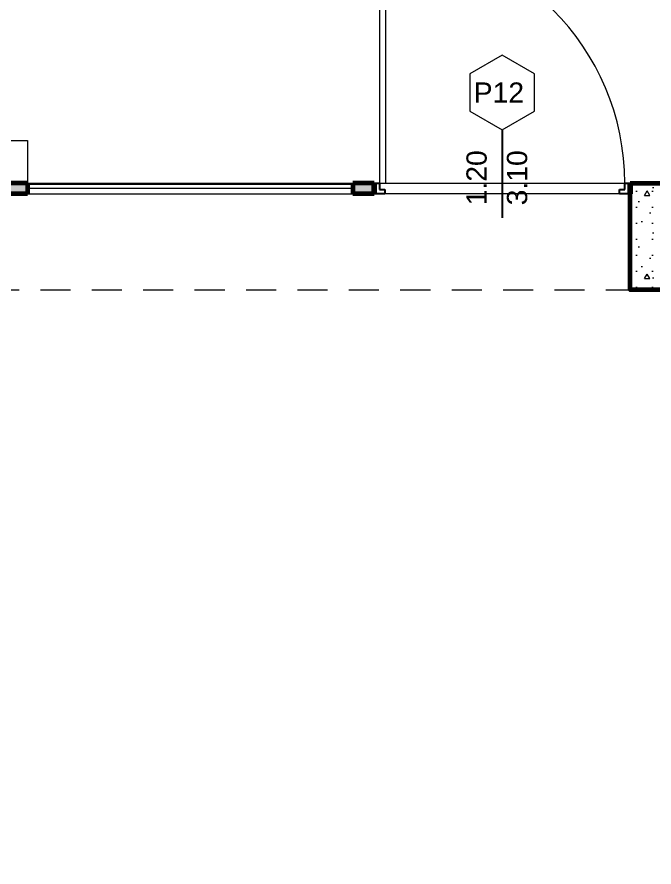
# Model space of a CAD drawing. Header units: inches. Extents: x -19 to 5698, y -728 to 92.
# Drawn here: x 133.095 to 136.082, y 14.191 to 18.18 of the extents above; entities that cross this region are included whole.
import ezdxf

# ---------------------------------------------------------------- set-up
doc = ezdxf.new("R2010")
doc.units = ezdxf.units.IN
doc.header["$MEASUREMENT"] = 0
doc.set_wipeout_variables(frame=1)
for name, pattern in [('HIDDEN', [0.375, 0.25, -0.125]), ('Hidden Line', [0.195611, 0.141111, -0.0545]), ('Wipeout_Contour', [1, 0, -1])]:
    doc.linetypes.add(name, pattern=pattern)
doc.layers.add('00 conduct tomacorr', color=120, linetype='HIDDEN', lineweight=30)
for name, color, linetype in [('02 _ ARQ _ ALB _ Muros Interiores', 7, 'Continuous'), ('02 _ ARQ _ ZON _ Espacio.3D', 7, 'Continuous'), ('08 _ STR _ EXT _ 06 Columnas', 7, 'Continuous'), ('08 _ STR _ EXT _ 09 Vigas', 251, 'Continuous'), ('Acabado - Muros', 7, 'Continuous'), ('Interior - Mobiliario', 7, 'Continuous')]:
    doc.layers.add(name, color=color, linetype=linetype)
doc.styles.add('Estilo_Generado_4', font='swisse.ttf')

msp = doc.modelspace()

# ---------------------------------------------------------------- hatches: boundary and pattern name
at = {"layer": '08 _ STR _ EXT _ 06 Columnas', "linetype": 'Continuous', "lineweight": 9}
h = msp.add_hatch(dxfattribs=at)
h.set_pattern_fill('HORMIGÓN_EN_MASA_0002', style=0, pattern_type=2)
h.set_pattern_definition([(0, (92.5, 6e-09), (0, 0.3897114), [0.024375, -0.200625]), (0, (92.6125, 0.19486), (0, 0.3897114), [0.024375, -0.200625]), (60, (92.5, 6e-09), (-0.3375, 0.1948557), [0.024375, -0.200625]), (60, (92.725, 6e-09), (-0.3375, 0.1948557), [0.024375, -0.200625]), (120, (92.5244, 6e-09), (0.3375, 0.1948557), [0.024375, -0.200625]), (120, (92.7494, 6e-09), (0.3375, 0.1948557), [0.024375, -0.200625]), (0, (92.500015, 0.0375), (0, 0.075), [0, -0.075, 0, -0.1125]), (45, (92.537515, 0.0375), (-0.05303301, 0.05303301), [0, -0.05625, 0, -0.09375])])
h.paths.add_polyline_path([(135.97, 17.4), (135.97, 16.9), (136.57, 16.9), (136.57, 16.1), (137.07, 16.1), (137.07, 17.4)])

# ---------------------------------------------------------------- linework, layer by layer
at = {"layer": '02 _ ARQ _ ALB _ Muros Interiores', "color": 165, "linetype": 'Continuous', "lineweight": 15}
for p, q in [((134.795, 18.55), (134.795, 17.4)), ((134.825, 17.4), (134.825, 18.55)), ((134.795, 17.4), (134.825, 17.4))]:
    msp.add_line(p, q, dxfattribs=at)
at = {"layer": '02 _ ARQ _ ALB _ Muros Interiores', "color": 152, "linetype": 'Continuous', "lineweight": 25}
msp.add_line((135.37, 17.65), (135.37, 17.2375), dxfattribs=at)
at = {"layer": '02 _ ARQ _ ALB _ Muros Interiores', "color": 7, "linetype": 'Continuous', "lineweight": 80}
for p, q in [((134.77, 17.35), (134.77, 17.4)), ((134.77, 17.35), (134.77, 17.4)), ((134.77, 17.35), (134.77, 17.4)), ((135.97, 17.35), (135.97, 17.4)), ((135.97, 17.35), (135.97, 17.4)), ((135.97, 17.35), (135.97, 17.4))]:
    msp.add_line(p, q, dxfattribs=at)
at = {"layer": '02 _ ARQ _ ALB _ Muros Interiores', "color": 165, "linetype": 'Continuous', "lineweight": 25}
for p, q in [((134.77, 17.35), (134.77, 17.4)), ((134.77, 17.4), (134.795, 17.4)), ((134.795, 17.4), (134.795, 17.37)), ((135.945, 17.37), (135.945, 17.4)), ((135.945, 17.4), (135.97, 17.4)), ((135.97, 17.4), (135.97, 17.35)), ((134.82, 17.35), (134.77, 17.35)), ((134.795, 17.37), (134.82, 17.37)), ((134.82, 17.37), (134.82, 17.35)), ((135.92, 17.35), (135.92, 17.37)), ((135.92, 17.37), (135.945, 17.37)), ((135.97, 17.35), (135.92, 17.35))]:
    msp.add_line(p, q, dxfattribs=at)
at = {"layer": '02 _ ARQ _ ALB _ Muros Interiores', "color": 251, "linetype": 'Continuous', "lineweight": 13, "flags": 128}
msp.add_lwpolyline([(135.37, 18), (135.2184, 17.9125), (135.2184, 17.7375), (135.37, 17.65), (135.5215, 17.7375), (135.5215, 17.9125)], close=True, dxfattribs=at)
at = {"layer": '02 _ ARQ _ ALB _ Muros Interiores', "color": 165, "linetype": 'Continuous', "lineweight": 15}
msp.add_arc((134.795, 17.4), 1.15, 0, 90, dxfattribs=at)
at = {"layer": '02 _ ARQ _ ZON _ Espacio.3D', "color": 254, "linetype": 'Continuous', "lineweight": 0, "flags": 128}
for points in [[(112.57, 29.7), (112.57, 17.4), (137.07, 17.4)], [(136.57, 16.9), (135.97, 16.9), (135.97, 17.35), (130.07, 17.35), (130.07, 16.9), (130.07, 7.7), (130.27, 7.7), (130.27, 7.2), (129.77, 7.2), (129.77, 3.7271), (130.6199, 3.7271), (130.6224, 4.6516), (130.7699, 4.6516), (130.7699, 4.2489), (135.8699, 4.2489), (135.8699, 4.6516), (136.0199, 4.6516), (136.0199, 3.7271), (136.87, 3.7271)]]:
    msp.add_lwpolyline(points, dxfattribs=at)
at = {"layer": '08 _ STR _ EXT _ 06 Columnas', "color": 7, "linetype": 'Continuous', "lineweight": 60, "flags": 128}
msp.add_lwpolyline([(135.97, 17.4), (137.07, 17.4), (137.07, 16.1), (136.57, 16.1), (136.57, 16.9), (135.97, 16.9)], close=True, dxfattribs=at)
at = {"layer": '08 _ STR _ EXT _ 09 Vigas', "color": 251, "linetype": 'Hidden Line', "lineweight": 13, "true_color": 0x636466}
msp.add_line((130.07, 16.9), (136.57, 16.9), dxfattribs=at)
at = {"layer": 'Acabado - Muros', "color": 7, "linetype": 'Continuous', "lineweight": 60}
msp.add_line((134.77, 17.4), (134.77, 17.35), dxfattribs=at)
at = {"layer": 'Interior - Mobiliario', "color": 175, "linetype": 'Continuous', "lineweight": 13, "flags": 128}
msp.add_lwpolyline([(131.4455, 17.6001), (133.1445, 17.6001), (133.1445, 17.4001), (131.4455, 17.4001)], close=True, dxfattribs=at)

# ---------------------------------------------------------------- texts
at = {"layer": '02 _ ARQ _ ALB _ Muros Interiores', "color": 5, "lineweight": 25, "insert": (135.2367, 17.7775), "char_height": 0.095, "attachment_point": 7, "style": 'Estilo_Generado_4'}
msp.add_mtext('\\A1;{\\pql;\\pt0;\\fSwis721 Ex BT|b0|i0|c0|p34;P12\\fSwis721 Ex BT|b0|i0|c0|p34;\\fSwis721 Ex BT|b0|i0|c0|p34;\\fSwis721 Ex BT|b0|i0|c0|p34;}', dxfattribs=at)
at = {"layer": '02 _ ARQ _ ALB _ Muros Interiores', "color": 5, "lineweight": 25, "char_height": 0.095, "attachment_point": 7, "rotation": 90, "style": 'Estilo_Generado_4'}
for s, insert in [('\\A1;{\\pql;\\pt0;\\fSwis721 Ex BT|b0|i0|c0|p34;1.20\\fSwis721 Ex BT|b0|i0|c0|p34;\\A1{\\H.66x;\\S^  ;}\\fSwis721 Ex BT|b0|i0|c0|p34;\\fSwis721 Ex BT|b0|i0|c0|p34;}', (135.325, 17.296)), ('\\A1;{\\pql;\\pt0;\\fSwis721 Ex BT|b0|i0|c0|p34;3.10\\fSwis721 Ex BT|b0|i0|c0|p34;\\A1{\\H.66x;\\S^  ;}\\fSwis721 Ex BT|b0|i0|c0|p34;\\fSwis721 Ex BT|b0|i0|c0|p34;}', (135.515, 17.296))]:
    msp.add_mtext(s, dxfattribs=dict(at, insert=insert))

# ---------------------------------------------------------------- next in the draw order: wipeouts: each hides what was drawn before it
at = {"color": 254, "linetype": 'Wipeout_Contour', "lineweight": 0, "ltscale": 3382.579584}
msp.add_wipeout([(134.67, 17.4), (133.1445, 17.4001), (133.1445, 17.3501), (134.67, 17.35)], dxfattribs=at).dxf.layer = 'Acabado - Muros'

# ---------------------------------------------------------------- next in the draw order: linework, layer by layer
at = {"layer": 'Acabado - Muros', "color": 7, "linetype": 'Continuous', "lineweight": 60}
for p, q in [((133.1445, 17.3501), (133.0445, 17.3501)), ((134.77, 17.35), (134.67, 17.35))]:
    msp.add_line(p, q, dxfattribs=at)
at = {"layer": 'Acabado - Muros', "color": 251, "linetype": 'Continuous', "lineweight": 13, "flags": 128}
for points in [[(133.1445, 17.4001), (134.67, 17.4)], [(133.1445, 17.3501), (134.67, 17.35)]]:
    msp.add_lwpolyline(points, dxfattribs=at)

# ---------------------------------------------------------------- next in the draw order: wipeouts: each hides what was drawn before it
at = {"color": 254, "linetype": 'Wipeout_Contour', "lineweight": 0, "ltscale": 3382.580405}
msp.add_wipeout([(134.67, 17.395), (133.1445, 17.3951), (133.1445, 17.3751), (134.67, 17.375)], dxfattribs=at).dxf.layer = 'Acabado - Muros'

# ---------------------------------------------------------------- next in the draw order: hatches: boundary and pattern name
at = {"layer": 'Acabado - Muros', "linetype": 'Continuous', "lineweight": 0}
for points in [[(133.1445, 17.4001), (133.0445, 17.4001), (133.0445, 17.3501), (133.1445, 17.3501)], [(134.67, 17.4), (134.67, 17.35), (134.77, 17.35), (134.77, 17.4)]]:
    msp.add_hatch(color=254, dxfattribs=at).paths.add_polyline_path(points)

# ---------------------------------------------------------------- next in the draw order: linework, layer by layer
at = {"layer": '00 conduct tomacorr'}
for centre, radius, start, end in [((136.981, -1.2136), 20.8581, 89.68101, 116.82492), ((134.5654, -4.1209), 22.6298, 74.87534, 108.0107)]:
    msp.add_arc(centre, radius, start, end, dxfattribs=at)
at = {"layer": '08 _ STR _ EXT _ 09 Vigas', "color": 251, "linetype": 'Hidden Line', "lineweight": 13, "true_color": 0x636466}
msp.add_line((123.07, 17.4), (136.57, 17.4), dxfattribs=at)
at = {"layer": 'Acabado - Muros', "color": 7, "linetype": 'Continuous', "lineweight": 60}
for p, q in [((133.1445, 17.4001), (133.0445, 17.4001)), ((133.1445, 17.4001), (133.1445, 17.3501)), ((134.67, 17.4), (134.67, 17.35)), ((134.77, 17.4), (134.67, 17.4))]:
    msp.add_line(p, q, dxfattribs=at)
at = {"layer": 'Acabado - Muros', "color": 7, "linetype": 'Continuous', "lineweight": 13, "flags": 128}
msp.add_lwpolyline([(134.67, 17.395), (134.67, 17.375), (133.1445, 17.3751), (133.1445, 17.3951)], close=True, dxfattribs=at)

doc.saveas('drawing.dxf')
